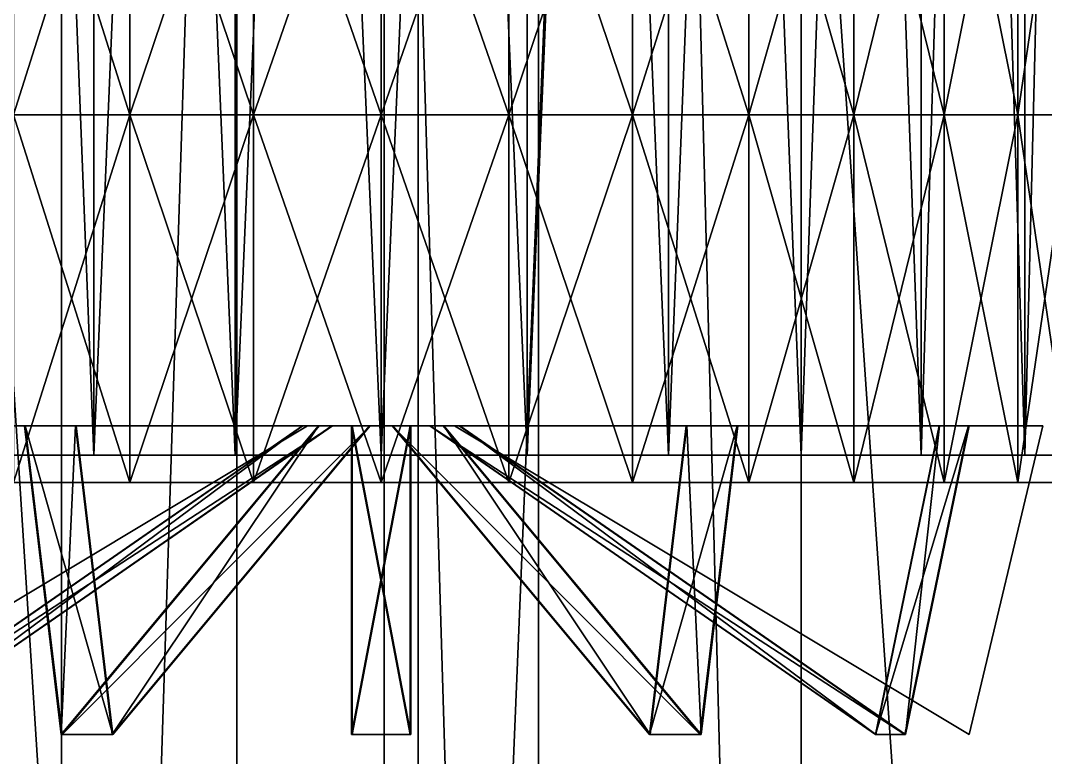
# Model space of a CAD drawing. Header units: metres. Extents: x -1.26 to 1.26, y -3.52 to 3.5.
# Drawn here: x 0.3927 to 0.6977, y 1.41 to 1.6293 of the extents above; entities that cross this region are included whole.
import ezdxf

# ---------------------------------------------------------------- set-up
doc = ezdxf.new("R2010")
doc.units = ezdxf.units.M

msp = doc.modelspace()

# ---------------------------------------------------------------- linework, layer by layer
at = {"layer": 'Cylinder'}
for points in [[(0.375, 1.5, 0.21651), (0.41449, 2.5, 0.23492), (0.41449, 1.5, 0.23492)], [(0.375, 1.5, 0.21651), (0.375, 2.5, 0.21651), (0.41449, 2.5, 0.23492)], [(0.4145, 1.5, -0.23492), (0.375, 2.5, -0.21651), (0.375, 1.5, -0.21651)], [(0.4145, 1.5, -0.23492), (0.4145, 2.5, -0.23492), (0.375, 2.5, -0.21651)], [(0.41449, 1.5, 0.23492), (0.45659, 2.5, 0.2462), (0.45659, 1.5, 0.2462)], [(0.41449, 1.5, 0.23492), (0.41449, 2.5, 0.23492), (0.45659, 2.5, 0.2462)], [(0.45659, 1.5, -0.2462), (0.4145, 2.5, -0.23492), (0.4145, 1.5, -0.23492)], [(0.45659, 1.5, -0.2462), (0.45659, 2.5, -0.2462), (0.4145, 2.5, -0.23492)], [(0.45659, 1.5, 0.2462), (0.5, 2.5, 0.25), (0.5, 1.5, 0.25)], [(0.45659, 1.5, 0.2462), (0.45659, 2.5, 0.2462), (0.5, 2.5, 0.25)], [(0.5, 1.5, -0.25), (0.45659, 2.5, -0.2462), (0.45659, 1.5, -0.2462)], [(0.5, 1.5, -0.25), (0.5, 2.5, -0.25), (0.45659, 2.5, -0.2462)], [(0.54341, 1.5, -0.2462), (0.5, 2.5, -0.25), (0.5, 1.5, -0.25)], [(0.54341, 1.5, -0.2462), (0.54341, 2.5, -0.2462), (0.5, 2.5, -0.25)], [(0.5, 1.5, 0.25), (0.54341, 2.5, 0.2462), (0.54341, 1.5, 0.2462)], [(0.5, 1.5, 0.25), (0.5, 2.5, 0.25), (0.54341, 2.5, 0.2462)], [(0.58551, 1.5, -0.23492), (0.54341, 2.5, -0.2462), (0.54341, 1.5, -0.2462)], [(0.58551, 1.5, -0.23492), (0.58551, 2.5, -0.23492), (0.54341, 2.5, -0.2462)], [(0.54341, 1.5, 0.2462), (0.5855, 2.5, 0.23492), (0.5855, 1.5, 0.23492)], [(0.54341, 1.5, 0.2462), (0.54341, 2.5, 0.2462), (0.5855, 2.5, 0.23492)], [(0.5855, 1.5, 0.23492), (0.625, 2.5, 0.21651), (0.625, 1.5, 0.21651)], [(0.5855, 1.5, 0.23492), (0.5855, 2.5, 0.23492), (0.625, 2.5, 0.21651)], [(0.625, 1.5, -0.21651), (0.58551, 2.5, -0.23492), (0.58551, 1.5, -0.23492)], [(0.625, 1.5, -0.21651), (0.625, 2.5, -0.21651), (0.58551, 2.5, -0.23492)], [(0.6607, 1.5, -0.19151), (0.625, 2.5, -0.21651), (0.625, 1.5, -0.21651)], [(0.6607, 1.5, -0.19151), (0.6607, 2.5, -0.19151), (0.625, 2.5, -0.21651)], [(0.625, 1.5, 0.21651), (0.6607, 2.5, 0.19151), (0.6607, 1.5, 0.19151)], [(0.625, 1.5, 0.21651), (0.625, 2.5, 0.21651), (0.6607, 2.5, 0.19151)], [(0.69151, 1.5, -0.1607), (0.6607, 2.5, -0.19151), (0.6607, 1.5, -0.19151)], [(0.69151, 1.5, -0.1607), (0.69151, 2.5, -0.1607), (0.6607, 2.5, -0.19151)], [(0.6607, 1.5, 0.19151), (0.69151, 2.5, 0.1607), (0.69151, 1.5, 0.1607)], [(0.6607, 1.5, 0.19151), (0.6607, 2.5, 0.19151), (0.69151, 2.5, 0.1607)], [(0.71651, 1.5, -0.125), (0.69151, 2.5, -0.1607), (0.69151, 1.5, -0.1607)], [(0.71651, 1.5, -0.125), (0.71651, 2.5, -0.125), (0.69151, 2.5, -0.1607)], [(0.69151, 1.5, 0.1607), (0.71651, 2.5, 0.125), (0.71651, 1.5, 0.125)], [(0.69151, 1.5, 0.1607), (0.69151, 2.5, 0.1607), (0.71651, 2.5, 0.125)], [(0.5, 1.5, 0), (0.25, 1.5, 0), (0.2538, 1.5, 0.04341)], [(0.5, 1.5, 0), (0.25, 1.5, 0), (0.5, 1.5, 0)], [(0.5, 1.5, 0), (0.2538, 1.5, -0.04341), (0.25, 1.5, 0)], [(0.5, 1.5, 0), (0.2538, 1.5, 0.04341), (0.26508, 1.5, 0.0855)], [(0.5, 1.5, 0), (0.2538, 1.5, 0.04341), (0.5, 1.5, 0)], [(0.5, 1.5, 0), (0.2538, 1.5, -0.04341), (0.5, 1.5, 0)], [(0.5, 1.5, 0), (0.26508, 1.5, -0.08551), (0.2538, 1.5, -0.04341)], [(0.5, 1.5, 0), (0.26508, 1.5, 0.0855), (0.28349, 1.5, 0.125)], [(0.5, 1.5, 0), (0.26508, 1.5, 0.0855), (0.5, 1.5, 0)], [(0.5, 1.5, 0), (0.26508, 1.5, -0.08551), (0.5, 1.5, 0)], [(0.5, 1.5, 0), (0.28349, 1.5, -0.125), (0.26508, 1.5, -0.08551)], [(0.5, 1.5, 0), (0.28349, 1.5, 0.125), (0.30849, 1.5, 0.1607)], [(0.5, 1.5, 0), (0.28349, 1.5, 0.125), (0.5, 1.5, 0)], [(0.5, 1.5, 0), (0.28349, 1.5, -0.125), (0.5, 1.5, 0)], [(0.5, 1.5, 0), (0.30849, 1.5, -0.1607), (0.28349, 1.5, -0.125)], [(0.5, 1.5, 0), (0.30849, 1.5, 0.1607), (0.3393, 1.5, 0.19151)], [(0.5, 1.5, 0), (0.30849, 1.5, 0.1607), (0.5, 1.5, 0)], [(0.5, 1.5, 0), (0.30849, 1.5, -0.1607), (0.5, 1.5, 0)], [(0.5, 1.5, 0), (0.3393, 1.5, -0.19151), (0.30849, 1.5, -0.1607)], [(0.5, 1.5, 0), (0.3393, 1.5, 0.19151), (0.375, 1.5, 0.21651)], [(0.5, 1.5, 0), (0.3393, 1.5, 0.19151), (0.5, 1.5, 0)], [(0.5, 1.5, 0), (0.3393, 1.5, -0.19151), (0.5, 1.5, 0)], [(0.5, 1.5, 0), (0.375, 1.5, -0.21651), (0.3393, 1.5, -0.19151)], [(0.5, 1.5, 0), (0.375, 1.5, 0.21651), (0.41449, 1.5, 0.23492)], [(0.375, 1.5, 0.21651), (0.41449, 1.5, 0.23492), (0.41449, 1.5, 0.23492)], [(0.375, 1.5, 0.21651), (0.375, 1.5, 0.21651), (0.41449, 1.5, 0.23492)], [(0.5, 1.5, 0), (0.375, 1.5, 0.21651), (0.5, 1.5, 0)], [(0.5, 1.5, 0), (0.375, 1.5, -0.21651), (0.5, 1.5, 0)], [(0.5, 1.5, 0), (0.4145, 1.5, -0.23492), (0.375, 1.5, -0.21651)], [(0.4145, 1.5, -0.23492), (0.375, 1.5, -0.21651), (0.375, 1.5, -0.21651)], [(0.4145, 1.5, -0.23492), (0.4145, 1.5, -0.23492), (0.375, 1.5, -0.21651)], [(0.5, 1.5, 0), (0.41449, 1.5, 0.23492), (0.45659, 1.5, 0.2462)], [(0.41449, 1.5, 0.23492), (0.45659, 1.5, 0.2462), (0.45659, 1.5, 0.2462)], [(0.41449, 1.5, 0.23492), (0.41449, 1.5, 0.23492), (0.45659, 1.5, 0.2462)], [(0.5, 1.5, 0), (0.41449, 1.5, 0.23492), (0.5, 1.5, 0)], [(0.5, 1.5, 0), (0.4145, 1.5, -0.23492), (0.5, 1.5, 0)], [(0.5, 1.5, 0), (0.45659, 1.5, -0.2462), (0.4145, 1.5, -0.23492)], [(0.45659, 1.5, -0.2462), (0.4145, 1.5, -0.23492), (0.4145, 1.5, -0.23492)], [(0.45659, 1.5, -0.2462), (0.45659, 1.5, -0.2462), (0.4145, 1.5, -0.23492)], [(0.5, 1.5, 0), (0.45659, 1.5, 0.2462), (0.5, 1.5, 0.25)], [(0.45659, 1.5, 0.2462), (0.5, 1.5, 0.25), (0.5, 1.5, 0.25)], [(0.45659, 1.5, 0.2462), (0.45659, 1.5, 0.2462), (0.5, 1.5, 0.25)], [(0.5, 1.5, 0), (0.45659, 1.5, 0.2462), (0.5, 1.5, 0)], [(0.5, 1.5, 0), (0.45659, 1.5, -0.2462), (0.5, 1.5, 0)], [(0.5, 1.5, 0), (0.5, 1.5, -0.25), (0.45659, 1.5, -0.2462)], [(0.5, 1.5, -0.25), (0.45659, 1.5, -0.2462), (0.45659, 1.5, -0.2462)], [(0.5, 1.5, -0.25), (0.5, 1.5, -0.25), (0.45659, 1.5, -0.2462)], [(0.5, 1.5, 0), (0.5, 1.5, 0.25), (0.5, 1.5, 0)], [(0.5, 1.5, 0), (0.5, 1.5, -0.25), (0.5, 1.5, 0)], [(0.5, 1.5, 0), (0.54341, 1.5, -0.2462), (0.5, 1.5, -0.25)], [(0.54341, 1.5, -0.2462), (0.5, 1.5, -0.25), (0.5, 1.5, -0.25)], [(0.54341, 1.5, -0.2462), (0.54341, 1.5, -0.2462), (0.5, 1.5, -0.25)], [(0.5, 1.5, 0), (0.54341, 1.5, -0.2462), (0.5, 1.5, 0)], [(0.5, 1.5, 0), (0.58551, 1.5, -0.23492), (0.54341, 1.5, -0.2462)], [(0.5, 1.5, 0), (0.58551, 1.5, -0.23492), (0.5, 1.5, 0)], [(0.5, 1.5, 0), (0.625, 1.5, -0.21651), (0.58551, 1.5, -0.23492)], [(0.5, 1.5, 0), (0.625, 1.5, -0.21651), (0.5, 1.5, 0)], [(0.5, 1.5, 0), (0.6607, 1.5, -0.19151), (0.625, 1.5, -0.21651)], [(0.5, 1.5, 0), (0.6607, 1.5, -0.19151), (0.5, 1.5, 0)], [(0.5, 1.5, 0), (0.69151, 1.5, -0.1607), (0.6607, 1.5, -0.19151)], [(0.5, 1.5, 0), (0.69151, 1.5, -0.1607), (0.5, 1.5, 0)], [(0.5, 1.5, 0), (0.71651, 1.5, -0.125), (0.69151, 1.5, -0.1607)], [(0.5, 1.5, 0), (0.71651, 1.5, -0.125), (0.5, 1.5, 0)], [(0.5, 1.5, 0), (0.73492, 1.5, -0.0855), (0.71651, 1.5, -0.125)], [(0.5, 1.5, 0), (0.73492, 1.5, -0.0855), (0.5, 1.5, 0)], [(0.5, 1.5, 0), (0.7462, 1.5, -0.04341), (0.73492, 1.5, -0.0855)], [(0.5, 1.5, 0), (0.7462, 1.5, -0.04341), (0.5, 1.5, 0)], [(0.5, 1.5, 0), (0.75, 1.5, 0), (0.7462, 1.5, -0.04341)], [(0.5, 1.5, 0), (0.75, 1.5, 0), (0.5, 1.5, 0)], [(0.5, 1.5, 0), (0.7462, 1.5, 0.04341), (0.75, 1.5, 0)], [(0.5, 1.5, 0), (0.7462, 1.5, 0.04341), (0.5, 1.5, 0)], [(0.5, 1.5, 0), (0.73492, 1.5, 0.08551), (0.7462, 1.5, 0.04341)], [(0.5, 1.5, 0), (0.73492, 1.5, 0.08551), (0.5, 1.5, 0)], [(0.5, 1.5, 0), (0.71651, 1.5, 0.125), (0.73492, 1.5, 0.08551)], [(0.5, 1.5, 0), (0.71651, 1.5, 0.125), (0.5, 1.5, 0)], [(0.5, 1.5, 0), (0.69151, 1.5, 0.1607), (0.71651, 1.5, 0.125)], [(0.5, 1.5, 0), (0.69151, 1.5, 0.1607), (0.5, 1.5, 0)], [(0.5, 1.5, 0), (0.6607, 1.5, 0.19151), (0.69151, 1.5, 0.1607)], [(0.5, 1.5, 0), (0.6607, 1.5, 0.19151), (0.5, 1.5, 0)], [(0.5, 1.5, 0), (0.625, 1.5, 0.21651), (0.6607, 1.5, 0.19151)], [(0.5, 1.5, 0), (0.625, 1.5, 0.21651), (0.5, 1.5, 0)], [(0.5, 1.5, 0), (0.5855, 1.5, 0.23492), (0.625, 1.5, 0.21651)], [(0.5, 1.5, 0), (0.5855, 1.5, 0.23492), (0.5, 1.5, 0)], [(0.5, 1.5, 0), (0.54341, 1.5, 0.2462), (0.5855, 1.5, 0.23492)], [(0.5, 1.5, 0), (0.54341, 1.5, 0.2462), (0.5, 1.5, 0)], [(0.5, 1.5, 0), (0.5, 1.5, 0.25), (0.54341, 1.5, 0.2462)], [(0.5, 1.5, 0.25), (0.54341, 1.5, 0.2462), (0.54341, 1.5, 0.2462)], [(0.5, 1.5, 0.25), (0.5, 1.5, 0.25), (0.54341, 1.5, 0.2462)], [(0.58551, 1.5, -0.23492), (0.54341, 1.5, -0.2462), (0.54341, 1.5, -0.2462)], [(0.58551, 1.5, -0.23492), (0.58551, 1.5, -0.23492), (0.54341, 1.5, -0.2462)], [(0.54341, 1.5, 0.2462), (0.5855, 1.5, 0.23492), (0.5855, 1.5, 0.23492)], [(0.54341, 1.5, 0.2462), (0.54341, 1.5, 0.2462), (0.5855, 1.5, 0.23492)], [(0.5855, 1.5, 0.23492), (0.625, 1.5, 0.21651), (0.625, 1.5, 0.21651)], [(0.5855, 1.5, 0.23492), (0.5855, 1.5, 0.23492), (0.625, 1.5, 0.21651)], [(0.625, 1.5, -0.21651), (0.58551, 1.5, -0.23492), (0.58551, 1.5, -0.23492)], [(0.625, 1.5, -0.21651), (0.625, 1.5, -0.21651), (0.58551, 1.5, -0.23492)], [(0.6607, 1.5, -0.19151), (0.625, 1.5, -0.21651), (0.625, 1.5, -0.21651)], [(0.6607, 1.5, -0.19151), (0.6607, 1.5, -0.19151), (0.625, 1.5, -0.21651)], [(0.625, 1.5, 0.21651), (0.6607, 1.5, 0.19151), (0.6607, 1.5, 0.19151)], [(0.625, 1.5, 0.21651), (0.625, 1.5, 0.21651), (0.6607, 1.5, 0.19151)], [(0.69151, 1.5, -0.1607), (0.6607, 1.5, -0.19151), (0.6607, 1.5, -0.19151)], [(0.69151, 1.5, -0.1607), (0.69151, 1.5, -0.1607), (0.6607, 1.5, -0.19151)], [(0.6607, 1.5, 0.19151), (0.69151, 1.5, 0.1607), (0.69151, 1.5, 0.1607)], [(0.6607, 1.5, 0.19151), (0.6607, 1.5, 0.19151), (0.69151, 1.5, 0.1607)], [(0.71651, 1.5, -0.125), (0.69151, 1.5, -0.1607), (0.69151, 1.5, -0.1607)], [(0.71651, 1.5, -0.125), (0.71651, 1.5, -0.125), (0.69151, 1.5, -0.1607)], [(0.69151, 1.5, 0.1607), (0.71651, 1.5, 0.125), (0.71651, 1.5, 0.125)], [(0.69151, 1.5, 0.1607), (0.69151, 1.5, 0.1607), (0.71651, 1.5, 0.125)]]:
    msp.add_3dface(points, dxfattribs=at)
at = {"layer": 'Cylinder 3'}
for points in [[(0.39062, 1.60125, 0.18944), (0.42518, 1.71062, 0.20556), (0.42518, 1.60125, 0.20556)], [(0.39062, 1.60125, 0.18944), (0.39062, 1.71062, 0.18944), (0.42518, 1.71062, 0.20556)], [(0.42518, 1.60125, -0.20556), (0.39062, 1.71062, -0.18944), (0.39062, 1.60125, -0.18944)], [(0.42518, 1.60125, -0.20556), (0.42518, 1.71062, -0.20556), (0.39062, 1.71062, -0.18944)], [(0.42518, 1.60125, 0.20556), (0.46201, 1.71062, 0.21543), (0.46201, 1.60125, 0.21543)], [(0.42518, 1.60125, 0.20556), (0.42518, 1.71062, 0.20556), (0.46201, 1.71062, 0.21543)], [(0.46201, 1.60125, -0.21543), (0.42518, 1.71062, -0.20556), (0.42518, 1.60125, -0.20556)], [(0.46201, 1.60125, -0.21543), (0.46201, 1.71062, -0.21543), (0.42518, 1.71062, -0.20556)], [(0.46201, 1.60125, 0.21543), (0.5, 1.71062, 0.21875), (0.5, 1.60125, 0.21875)], [(0.46201, 1.60125, 0.21543), (0.46201, 1.71062, 0.21543), (0.5, 1.71062, 0.21875)], [(0.5, 1.60125, -0.21875), (0.46201, 1.71062, -0.21543), (0.46201, 1.60125, -0.21543)], [(0.5, 1.60125, -0.21875), (0.5, 1.71062, -0.21875), (0.46201, 1.71062, -0.21543)], [(0.53799, 1.60125, -0.21543), (0.5, 1.71062, -0.21875), (0.5, 1.60125, -0.21875)], [(0.53799, 1.60125, -0.21543), (0.53799, 1.71062, -0.21543), (0.5, 1.71062, -0.21875)], [(0.5, 1.60125, 0.21875), (0.53799, 1.71062, 0.21543), (0.53799, 1.60125, 0.21543)], [(0.5, 1.60125, 0.21875), (0.5, 1.71062, 0.21875), (0.53799, 1.71062, 0.21543)], [(0.57482, 1.60125, -0.20556), (0.53799, 1.71062, -0.21543), (0.53799, 1.60125, -0.21543)], [(0.57482, 1.60125, -0.20556), (0.57482, 1.71062, -0.20556), (0.53799, 1.71062, -0.21543)], [(0.53799, 1.60125, 0.21543), (0.57482, 1.71062, 0.20556), (0.57482, 1.60125, 0.20556)], [(0.53799, 1.60125, 0.21543), (0.53799, 1.71062, 0.21543), (0.57482, 1.71062, 0.20556)], [(0.60938, 1.60125, -0.18944), (0.57482, 1.71062, -0.20556), (0.57482, 1.60125, -0.20556)], [(0.60938, 1.60125, -0.18944), (0.60938, 1.71062, -0.18944), (0.57482, 1.71062, -0.20556)], [(0.57482, 1.60125, 0.20556), (0.60937, 1.71062, 0.18944), (0.60937, 1.60125, 0.18944)], [(0.57482, 1.60125, 0.20556), (0.57482, 1.71062, 0.20556), (0.60937, 1.71062, 0.18944)], [(0.60937, 1.60125, 0.18944), (0.64061, 1.71062, 0.16757), (0.64061, 1.60125, 0.16757)], [(0.60937, 1.60125, 0.18944), (0.60937, 1.71062, 0.18944), (0.64061, 1.71062, 0.16757)], [(0.64061, 1.60125, -0.16757), (0.60938, 1.71062, -0.18944), (0.60938, 1.60125, -0.18944)], [(0.64061, 1.60125, -0.16757), (0.64061, 1.71062, -0.16757), (0.60938, 1.71062, -0.18944)], [(0.66757, 1.60125, -0.14061), (0.64061, 1.71062, -0.16757), (0.64061, 1.60125, -0.16757)], [(0.66757, 1.60125, -0.14061), (0.66757, 1.71062, -0.14061), (0.64061, 1.71062, -0.16757)], [(0.64061, 1.60125, 0.16757), (0.66757, 1.71062, 0.14061), (0.66757, 1.60125, 0.14061)], [(0.64061, 1.60125, 0.16757), (0.64061, 1.71062, 0.16757), (0.66757, 1.71062, 0.14061)], [(0.68944, 1.60125, -0.10937), (0.66757, 1.71062, -0.14061), (0.66757, 1.60125, -0.14061)], [(0.68944, 1.60125, -0.10937), (0.68944, 1.71062, -0.10937), (0.66757, 1.71062, -0.14061)], [(0.66757, 1.60125, 0.14061), (0.68944, 1.71062, 0.10938), (0.68944, 1.60125, 0.10938)], [(0.66757, 1.60125, 0.14061), (0.66757, 1.71062, 0.14061), (0.68944, 1.71062, 0.10938)], [(0.70556, 1.60125, -0.07482), (0.68944, 1.71062, -0.10937), (0.68944, 1.60125, -0.10937)], [(0.70556, 1.60125, -0.07482), (0.70556, 1.71062, -0.07482), (0.68944, 1.71062, -0.10937)], [(0.68944, 1.60125, 0.10938), (0.70556, 1.71062, 0.07482), (0.70556, 1.60125, 0.07482)], [(0.68944, 1.60125, 0.10938), (0.68944, 1.71062, 0.10938), (0.70556, 1.71062, 0.07482)], [(0.39062, 1.49187, 0.18944), (0.42518, 1.60125, 0.20556), (0.42518, 1.49187, 0.20556)], [(0.39062, 1.49187, 0.18944), (0.39062, 1.60125, 0.18944), (0.42518, 1.60125, 0.20556)], [(0.42518, 1.49187, -0.20556), (0.39062, 1.60125, -0.18944), (0.39062, 1.49187, -0.18944)], [(0.42518, 1.49187, -0.20556), (0.42518, 1.60125, -0.20556), (0.39062, 1.60125, -0.18944)], [(0.42518, 1.49187, 0.20556), (0.46201, 1.60125, 0.21543), (0.46201, 1.49187, 0.21543)], [(0.42518, 1.49187, 0.20556), (0.42518, 1.60125, 0.20556), (0.46201, 1.60125, 0.21543)], [(0.46201, 1.49187, -0.21543), (0.42518, 1.60125, -0.20556), (0.42518, 1.49187, -0.20556)], [(0.46201, 1.49187, -0.21543), (0.46201, 1.60125, -0.21543), (0.42518, 1.60125, -0.20556)], [(0.46201, 1.49187, 0.21543), (0.5, 1.60125, 0.21875), (0.5, 1.49187, 0.21875)], [(0.46201, 1.49187, 0.21543), (0.46201, 1.60125, 0.21543), (0.5, 1.60125, 0.21875)], [(0.5, 1.49187, -0.21875), (0.46201, 1.60125, -0.21543), (0.46201, 1.49187, -0.21543)], [(0.5, 1.49187, -0.21875), (0.5, 1.60125, -0.21875), (0.46201, 1.60125, -0.21543)], [(0.53799, 1.49187, -0.21543), (0.5, 1.60125, -0.21875), (0.5, 1.49187, -0.21875)], [(0.53799, 1.49187, -0.21543), (0.53799, 1.60125, -0.21543), (0.5, 1.60125, -0.21875)], [(0.5, 1.49187, 0.21875), (0.53799, 1.60125, 0.21543), (0.53799, 1.49187, 0.21543)], [(0.5, 1.49187, 0.21875), (0.5, 1.60125, 0.21875), (0.53799, 1.60125, 0.21543)], [(0.57482, 1.49187, -0.20556), (0.53799, 1.60125, -0.21543), (0.53799, 1.49187, -0.21543)], [(0.57482, 1.49187, -0.20556), (0.57482, 1.60125, -0.20556), (0.53799, 1.60125, -0.21543)], [(0.53799, 1.49187, 0.21543), (0.57482, 1.60125, 0.20556), (0.57482, 1.49187, 0.20556)], [(0.53799, 1.49187, 0.21543), (0.53799, 1.60125, 0.21543), (0.57482, 1.60125, 0.20556)], [(0.60938, 1.49187, -0.18944), (0.57482, 1.60125, -0.20556), (0.57482, 1.49187, -0.20556)], [(0.60938, 1.49187, -0.18944), (0.60938, 1.60125, -0.18944), (0.57482, 1.60125, -0.20556)], [(0.57482, 1.49187, 0.20556), (0.60937, 1.60125, 0.18944), (0.60937, 1.49187, 0.18944)], [(0.57482, 1.49187, 0.20556), (0.57482, 1.60125, 0.20556), (0.60937, 1.60125, 0.18944)], [(0.60937, 1.49187, 0.18944), (0.64061, 1.60125, 0.16757), (0.64061, 1.49187, 0.16757)], [(0.60937, 1.49187, 0.18944), (0.60937, 1.60125, 0.18944), (0.64061, 1.60125, 0.16757)], [(0.64061, 1.49187, -0.16757), (0.60938, 1.60125, -0.18944), (0.60938, 1.49187, -0.18944)], [(0.64061, 1.49187, -0.16757), (0.64061, 1.60125, -0.16757), (0.60938, 1.60125, -0.18944)], [(0.66757, 1.49187, -0.14061), (0.64061, 1.60125, -0.16757), (0.64061, 1.49187, -0.16757)], [(0.66757, 1.49187, -0.14061), (0.66757, 1.60125, -0.14061), (0.64061, 1.60125, -0.16757)], [(0.64061, 1.49187, 0.16757), (0.66757, 1.60125, 0.14061), (0.66757, 1.49187, 0.14061)], [(0.64061, 1.49187, 0.16757), (0.64061, 1.60125, 0.16757), (0.66757, 1.60125, 0.14061)], [(0.68944, 1.49187, -0.10937), (0.66757, 1.60125, -0.14061), (0.66757, 1.49187, -0.14061)], [(0.68944, 1.49187, -0.10937), (0.68944, 1.60125, -0.10937), (0.66757, 1.60125, -0.14061)], [(0.66757, 1.49187, 0.14061), (0.68944, 1.60125, 0.10938), (0.68944, 1.49187, 0.10938)], [(0.66757, 1.49187, 0.14061), (0.66757, 1.60125, 0.14061), (0.68944, 1.60125, 0.10938)], [(0.70556, 1.49187, -0.07482), (0.68944, 1.60125, -0.10937), (0.68944, 1.49187, -0.10937)], [(0.70556, 1.49187, -0.07482), (0.70556, 1.60125, -0.07482), (0.68944, 1.60125, -0.10937)], [(0.68944, 1.49187, 0.10938), (0.70556, 1.60125, 0.07482), (0.70556, 1.49187, 0.07482)], [(0.68944, 1.49187, 0.10938), (0.68944, 1.60125, 0.10938), (0.70556, 1.60125, 0.07482)], [(0.5, 1.49187, 0), (0.28125, 1.49187, 0), (0.28457, 1.49187, 0.03799)], [(0.5, 1.49187, 0), (0.28125, 1.49187, 0), (0.5, 1.49187, 0)], [(0.5, 1.49187, 0), (0.28457, 1.49187, -0.03799), (0.28125, 1.49187, 0)], [(0.5, 1.49187, 0), (0.28457, 1.49187, 0.03799), (0.29444, 1.49187, 0.07482)], [(0.5, 1.49187, 0), (0.28457, 1.49187, 0.03799), (0.5, 1.49187, 0)], [(0.5, 1.49187, 0), (0.28457, 1.49187, -0.03799), (0.5, 1.49187, 0)], [(0.5, 1.49187, 0), (0.29444, 1.49187, -0.07482), (0.28457, 1.49187, -0.03799)], [(0.5, 1.49187, 0), (0.29444, 1.49187, 0.07482), (0.31056, 1.49187, 0.10937)], [(0.5, 1.49187, 0), (0.29444, 1.49187, 0.07482), (0.5, 1.49187, 0)], [(0.5, 1.49187, 0), (0.29444, 1.49187, -0.07482), (0.5, 1.49187, 0)], [(0.5, 1.49187, 0), (0.31056, 1.49187, -0.10938), (0.29444, 1.49187, -0.07482)], [(0.5, 1.49187, 0), (0.31056, 1.49187, 0.10937), (0.33243, 1.49187, 0.14061)], [(0.5, 1.49187, 0), (0.31056, 1.49187, 0.10937), (0.5, 1.49187, 0)], [(0.5, 1.49187, 0), (0.31056, 1.49187, -0.10938), (0.5, 1.49187, 0)], [(0.5, 1.49187, 0), (0.33243, 1.49187, -0.14061), (0.31056, 1.49187, -0.10938)], [(0.5, 1.49187, 0), (0.33243, 1.49187, 0.14061), (0.35939, 1.49187, 0.16757)], [(0.5, 1.49187, 0), (0.33243, 1.49187, 0.14061), (0.5, 1.49187, 0)], [(0.5, 1.49187, 0), (0.33243, 1.49187, -0.14061), (0.5, 1.49187, 0)], [(0.5, 1.49187, 0), (0.35939, 1.49187, -0.16757), (0.33243, 1.49187, -0.14061)], [(0.5, 1.49187, 0), (0.35939, 1.49187, 0.16757), (0.39062, 1.49187, 0.18944)], [(0.5, 1.49187, 0), (0.35939, 1.49187, 0.16757), (0.5, 1.49187, 0)], [(0.5, 1.49187, 0), (0.35939, 1.49187, -0.16757), (0.5, 1.49187, 0)], [(0.5, 1.49187, 0), (0.39062, 1.49187, -0.18944), (0.35939, 1.49187, -0.16757)], [(0.5, 1.49187, 0), (0.39062, 1.49187, 0.18944), (0.42518, 1.49187, 0.20556)], [(0.39062, 1.49187, 0.18944), (0.42518, 1.49187, 0.20556), (0.42518, 1.49187, 0.20556)], [(0.39062, 1.49187, 0.18944), (0.39062, 1.49187, 0.18944), (0.42518, 1.49187, 0.20556)], [(0.5, 1.49187, 0), (0.39062, 1.49187, 0.18944), (0.5, 1.49187, 0)], [(0.5, 1.49187, 0), (0.39062, 1.49187, -0.18944), (0.5, 1.49187, 0)], [(0.5, 1.49187, 0), (0.42518, 1.49187, -0.20556), (0.39062, 1.49187, -0.18944)], [(0.42518, 1.49187, -0.20556), (0.39062, 1.49187, -0.18944), (0.39062, 1.49187, -0.18944)], [(0.42518, 1.49187, -0.20556), (0.42518, 1.49187, -0.20556), (0.39062, 1.49187, -0.18944)], [(0.5, 1.49187, 0), (0.42518, 1.49187, 0.20556), (0.46201, 1.49187, 0.21543)], [(0.42518, 1.49187, 0.20556), (0.46201, 1.49187, 0.21543), (0.46201, 1.49187, 0.21543)], [(0.42518, 1.49187, 0.20556), (0.42518, 1.49187, 0.20556), (0.46201, 1.49187, 0.21543)], [(0.5, 1.49187, 0), (0.42518, 1.49187, 0.20556), (0.5, 1.49187, 0)], [(0.5, 1.49187, 0), (0.42518, 1.49187, -0.20556), (0.5, 1.49187, 0)], [(0.5, 1.49187, 0), (0.46201, 1.49187, -0.21543), (0.42518, 1.49187, -0.20556)], [(0.46201, 1.49187, -0.21543), (0.42518, 1.49187, -0.20556), (0.42518, 1.49187, -0.20556)], [(0.46201, 1.49187, -0.21543), (0.46201, 1.49187, -0.21543), (0.42518, 1.49187, -0.20556)], [(0.5, 1.49187, 0), (0.46201, 1.49187, 0.21543), (0.5, 1.49187, 0.21875)], [(0.46201, 1.49187, 0.21543), (0.5, 1.49187, 0.21875), (0.5, 1.49187, 0.21875)], [(0.46201, 1.49187, 0.21543), (0.46201, 1.49187, 0.21543), (0.5, 1.49187, 0.21875)], [(0.5, 1.49187, 0), (0.46201, 1.49187, 0.21543), (0.5, 1.49187, 0)], [(0.5, 1.49187, 0), (0.46201, 1.49187, -0.21543), (0.5, 1.49187, 0)], [(0.5, 1.49187, 0), (0.5, 1.49187, -0.21875), (0.46201, 1.49187, -0.21543)], [(0.5, 1.49187, -0.21875), (0.46201, 1.49187, -0.21543), (0.46201, 1.49187, -0.21543)], [(0.5, 1.49187, -0.21875), (0.5, 1.49187, -0.21875), (0.46201, 1.49187, -0.21543)], [(0.5, 1.49187, 0), (0.5, 1.49187, 0.21875), (0.5, 1.49187, 0)], [(0.5, 1.49187, 0), (0.5, 1.49187, -0.21875), (0.5, 1.49187, 0)], [(0.5, 1.49187, 0), (0.53799, 1.49187, -0.21543), (0.5, 1.49187, -0.21875)], [(0.53799, 1.49187, -0.21543), (0.5, 1.49187, -0.21875), (0.5, 1.49187, -0.21875)], [(0.53799, 1.49187, -0.21543), (0.53799, 1.49187, -0.21543), (0.5, 1.49187, -0.21875)], [(0.5, 1.49187, 0), (0.53799, 1.49187, -0.21543), (0.5, 1.49187, 0)], [(0.5, 1.49187, 0), (0.57482, 1.49187, -0.20556), (0.53799, 1.49187, -0.21543)], [(0.5, 1.49187, 0), (0.57482, 1.49187, -0.20556), (0.5, 1.49187, 0)], [(0.5, 1.49187, 0), (0.60938, 1.49187, -0.18944), (0.57482, 1.49187, -0.20556)], [(0.5, 1.49187, 0), (0.60938, 1.49187, -0.18944), (0.5, 1.49187, 0)], [(0.5, 1.49187, 0), (0.64061, 1.49187, -0.16757), (0.60938, 1.49187, -0.18944)], [(0.5, 1.49187, 0), (0.64061, 1.49187, -0.16757), (0.5, 1.49187, 0)], [(0.5, 1.49187, 0), (0.66757, 1.49187, -0.14061), (0.64061, 1.49187, -0.16757)], [(0.5, 1.49187, 0), (0.66757, 1.49187, -0.14061), (0.5, 1.49187, 0)], [(0.5, 1.49187, 0), (0.68944, 1.49187, -0.10937), (0.66757, 1.49187, -0.14061)], [(0.5, 1.49187, 0), (0.68944, 1.49187, -0.10937), (0.5, 1.49187, 0)], [(0.5, 1.49187, 0), (0.70556, 1.49187, -0.07482), (0.68944, 1.49187, -0.10937)], [(0.5, 1.49187, 0), (0.70556, 1.49187, -0.07482), (0.5, 1.49187, 0)], [(0.5, 1.49187, 0), (0.71543, 1.49187, -0.03799), (0.70556, 1.49187, -0.07482)], [(0.5, 1.49187, 0), (0.71543, 1.49187, -0.03799), (0.5, 1.49187, 0)], [(0.5, 1.49187, 0), (0.71875, 1.49187, 0), (0.71543, 1.49187, -0.03799)], [(0.5, 1.49187, 0), (0.71875, 1.49187, 0), (0.5, 1.49187, 0)], [(0.5, 1.49187, 0), (0.71543, 1.49187, 0.03799), (0.71875, 1.49187, 0)], [(0.5, 1.49187, 0), (0.71543, 1.49187, 0.03799), (0.5, 1.49187, 0)], [(0.5, 1.49187, 0), (0.70556, 1.49187, 0.07482), (0.71543, 1.49187, 0.03799)], [(0.5, 1.49187, 0), (0.70556, 1.49187, 0.07482), (0.5, 1.49187, 0)], [(0.5, 1.49187, 0), (0.68944, 1.49187, 0.10938), (0.70556, 1.49187, 0.07482)], [(0.5, 1.49187, 0), (0.68944, 1.49187, 0.10938), (0.5, 1.49187, 0)], [(0.5, 1.49187, 0), (0.66757, 1.49187, 0.14061), (0.68944, 1.49187, 0.10938)], [(0.5, 1.49187, 0), (0.66757, 1.49187, 0.14061), (0.5, 1.49187, 0)], [(0.5, 1.49187, 0), (0.64061, 1.49187, 0.16757), (0.66757, 1.49187, 0.14061)], [(0.5, 1.49187, 0), (0.64061, 1.49187, 0.16757), (0.5, 1.49187, 0)], [(0.5, 1.49187, 0), (0.60937, 1.49187, 0.18944), (0.64061, 1.49187, 0.16757)], [(0.5, 1.49187, 0), (0.60937, 1.49187, 0.18944), (0.5, 1.49187, 0)], [(0.5, 1.49187, 0), (0.57482, 1.49187, 0.20556), (0.60937, 1.49187, 0.18944)], [(0.5, 1.49187, 0), (0.57482, 1.49187, 0.20556), (0.5, 1.49187, 0)], [(0.5, 1.49187, 0), (0.53799, 1.49187, 0.21543), (0.57482, 1.49187, 0.20556)], [(0.5, 1.49187, 0), (0.53799, 1.49187, 0.21543), (0.5, 1.49187, 0)], [(0.5, 1.49187, 0), (0.5, 1.49187, 0.21875), (0.53799, 1.49187, 0.21543)], [(0.5, 1.49187, 0.21875), (0.53799, 1.49187, 0.21543), (0.53799, 1.49187, 0.21543)], [(0.5, 1.49187, 0.21875), (0.5, 1.49187, 0.21875), (0.53799, 1.49187, 0.21543)], [(0.57482, 1.49187, -0.20556), (0.53799, 1.49187, -0.21543), (0.53799, 1.49187, -0.21543)], [(0.57482, 1.49187, -0.20556), (0.57482, 1.49187, -0.20556), (0.53799, 1.49187, -0.21543)], [(0.53799, 1.49187, 0.21543), (0.57482, 1.49187, 0.20556), (0.57482, 1.49187, 0.20556)], [(0.53799, 1.49187, 0.21543), (0.53799, 1.49187, 0.21543), (0.57482, 1.49187, 0.20556)], [(0.60938, 1.49187, -0.18944), (0.57482, 1.49187, -0.20556), (0.57482, 1.49187, -0.20556)], [(0.60938, 1.49187, -0.18944), (0.60938, 1.49187, -0.18944), (0.57482, 1.49187, -0.20556)], [(0.57482, 1.49187, 0.20556), (0.60937, 1.49187, 0.18944), (0.60937, 1.49187, 0.18944)], [(0.57482, 1.49187, 0.20556), (0.57482, 1.49187, 0.20556), (0.60937, 1.49187, 0.18944)], [(0.60937, 1.49187, 0.18944), (0.64061, 1.49187, 0.16757), (0.64061, 1.49187, 0.16757)], [(0.60937, 1.49187, 0.18944), (0.60937, 1.49187, 0.18944), (0.64061, 1.49187, 0.16757)], [(0.64061, 1.49187, -0.16757), (0.60938, 1.49187, -0.18944), (0.60938, 1.49187, -0.18944)], [(0.64061, 1.49187, -0.16757), (0.64061, 1.49187, -0.16757), (0.60938, 1.49187, -0.18944)], [(0.66757, 1.49187, -0.14061), (0.64061, 1.49187, -0.16757), (0.64061, 1.49187, -0.16757)], [(0.66757, 1.49187, -0.14061), (0.66757, 1.49187, -0.14061), (0.64061, 1.49187, -0.16757)], [(0.64061, 1.49187, 0.16757), (0.66757, 1.49187, 0.14061), (0.66757, 1.49187, 0.14061)], [(0.64061, 1.49187, 0.16757), (0.64061, 1.49187, 0.16757), (0.66757, 1.49187, 0.14061)], [(0.68944, 1.49187, -0.10937), (0.66757, 1.49187, -0.14061), (0.66757, 1.49187, -0.14061)], [(0.68944, 1.49187, -0.10937), (0.68944, 1.49187, -0.10937), (0.66757, 1.49187, -0.14061)], [(0.66757, 1.49187, 0.14061), (0.68944, 1.49187, 0.10938), (0.68944, 1.49187, 0.10938)], [(0.66757, 1.49187, 0.14061), (0.66757, 1.49187, 0.14061), (0.68944, 1.49187, 0.10938)], [(0.70556, 1.49187, -0.07482), (0.68944, 1.49187, -0.10937), (0.68944, 1.49187, -0.10937)], [(0.70556, 1.49187, -0.07482), (0.70556, 1.49187, -0.07482), (0.68944, 1.49187, -0.10937)], [(0.68944, 1.49187, 0.10938), (0.70556, 1.49187, 0.07482), (0.70556, 1.49187, 0.07482)], [(0.68944, 1.49187, 0.10938), (0.68944, 1.49187, 0.10938), (0.70556, 1.49187, 0.07482)]]:
    msp.add_3dface(points, dxfattribs=at)
at = {"layer": 'Grill 2'}
for points in [[(0.40925, 1.50875, 0.17493), (0.39409, 1.50875, 0.16618), (0.48159, 1.50875, 0.01463)], [(0.42018, 1.41688, 0.15599), (0.39409, 1.50875, 0.16618), (0.40925, 1.50875, 0.17493)], [(0.42018, 1.41688, 0.15599), (0.40503, 1.41688, 0.14724), (0.39409, 1.50875, 0.16618)], [(0.39409, 1.50875, 0.16618), (0.40503, 1.41688, 0.14724), (0.48159, 1.50875, 0.01463)], [(0.49675, 1.50875, 0.02338), (0.40503, 1.41688, 0.14724), (0.42018, 1.41688, 0.15599)], [(0.49675, 1.50875, 0.02338), (0.48159, 1.50875, 0.01463), (0.40503, 1.41688, 0.14724)], [(0.40925, 1.50875, 0.17493), (0.48159, 1.50875, 0.01463), (0.49675, 1.50875, 0.02338)], [(0.42018, 1.41688, 0.15599), (0.40925, 1.50875, 0.17493), (0.49675, 1.50875, 0.02338)]]:
    msp.add_3dface(points, dxfattribs=at)
at = {"layer": 'Prism'}
for points in [[(0.45703, 0.47917, -0.05127), (0.26562, 3.47917, -0.08203), (0.26562, 0.47917, -0.08203)], [(0.45703, 0.47917, -0.05127), (0.45703, 3.47917, -0.05127), (0.26562, 3.47917, -0.08203)], [(0.3295, 0.47917, 0.13535), (0.4049, 3.47917, 0.08477), (0.4049, 0.47917, 0.08477)], [(0.3295, 0.47917, 0.13535), (0.3295, 3.47917, 0.13535), (0.4049, 3.47917, 0.08477)], [(0.4049, 0.47917, 0.08477), (0.50091, 3.47917, 0.03828), (0.50091, 0.47917, 0.03828)], [(0.4049, 0.47917, 0.08477), (0.4049, 3.47917, 0.08477), (0.50091, 3.47917, 0.03828)], [(0.54687, 0.47917, -0.02897), (0.45703, 3.47917, -0.05127), (0.45703, 0.47917, -0.05127)], [(0.54687, 0.47917, -0.02897), (0.54687, 3.47917, -0.02897), (0.45703, 3.47917, -0.05127)], [(0.50091, 0.47917, 0.03828), (0.625, 3.47917, 0), (0.625, 0.47917, 0)], [(0.50091, 0.47917, 0.03828), (0.50091, 3.47917, 0.03828), (0.625, 3.47917, 0)], [(0.625, 0.47917, 0), (0.54687, 3.47917, -0.02897), (0.54687, 0.47917, -0.02897)], [(0.625, 0.47917, 0), (0.625, 3.47917, 0), (0.54687, 3.47917, -0.02897)]]:
    msp.add_3dface(points, dxfattribs=at)
at = {"layer": 'Prism 14'}
for points in [[(0.50887, 1.50875, 0.19687), (0.49137, 1.50875, 0.02187), (0.50887, 1.50875, 0.02187)], [(0.50887, 1.50875, 0.19687), (0.49137, 1.50875, 0.19687), (0.49137, 1.50875, 0.02187)], [(0.50887, 1.41688, 0.175), (0.49137, 1.50875, 0.19687), (0.50887, 1.50875, 0.19687)], [(0.50887, 1.41688, 0.175), (0.49137, 1.41688, 0.175), (0.49137, 1.50875, 0.19687)], [(0.50887, 1.50875, 0.02187), (0.49137, 1.41688, 0.175), (0.50887, 1.41688, 0.175)], [(0.50887, 1.50875, 0.02187), (0.49137, 1.50875, 0.02187), (0.49137, 1.41688, 0.175)], [(0.49137, 1.50875, 0.19687), (0.49137, 1.41688, 0.175), (0.49137, 1.50875, 0.02187)], [(0.50887, 1.41688, 0.175), (0.50887, 1.50875, 0.19687), (0.50887, 1.50875, 0.02187)]]:
    msp.add_3dface(points, dxfattribs=at)
at = {"layer": 'Prism 15'}
for points in [[(0.60612, 1.50875, 0.16606), (0.50347, 1.50875, 0.02326), (0.51862, 1.50875, 0.01451)], [(0.60612, 1.50875, 0.16606), (0.59097, 1.50875, 0.17481), (0.50347, 1.50875, 0.02326)], [(0.51862, 1.50875, 0.01451), (0.50347, 1.50875, 0.02326), (0.58003, 1.41688, 0.15587)], [(0.59097, 1.50875, 0.17481), (0.58003, 1.41688, 0.15587), (0.50347, 1.50875, 0.02326)], [(0.51862, 1.50875, 0.01451), (0.58003, 1.41688, 0.15587), (0.59518, 1.41688, 0.14712)], [(0.59518, 1.41688, 0.14712), (0.60612, 1.50875, 0.16606), (0.51862, 1.50875, 0.01451)], [(0.59518, 1.41688, 0.14712), (0.58003, 1.41688, 0.15587), (0.59097, 1.50875, 0.17481)], [(0.59518, 1.41688, 0.14712), (0.59097, 1.50875, 0.17481), (0.60612, 1.50875, 0.16606)]]:
    msp.add_3dface(points, dxfattribs=at)
at = {"layer": 'Prism 16'}
for points in [[(0.67493, 1.50875, 0.09075), (0.51463, 1.50875, 0.01841), (0.52338, 1.50875, 0.00325)], [(0.67493, 1.50875, 0.09075), (0.66618, 1.50875, 0.10591), (0.51463, 1.50875, 0.01841)], [(0.52338, 1.50875, 0.00325), (0.51463, 1.50875, 0.01841), (0.64724, 1.41688, 0.09497)], [(0.66618, 1.50875, 0.10591), (0.64724, 1.41688, 0.09497), (0.51463, 1.50875, 0.01841)], [(0.52338, 1.50875, 0.00325), (0.64724, 1.41688, 0.09497), (0.65599, 1.41688, 0.07982)], [(0.65599, 1.41688, 0.07982), (0.67493, 1.50875, 0.09075), (0.52338, 1.50875, 0.00325)], [(0.65599, 1.41688, 0.07982), (0.64724, 1.41688, 0.09497), (0.66618, 1.50875, 0.10591)], [(0.65599, 1.41688, 0.07982), (0.66618, 1.50875, 0.10591), (0.67493, 1.50875, 0.09075)]]:
    msp.add_3dface(points, dxfattribs=at)
at = {"layer": 'Prism 17'}
for points in [[(0.69687, 1.50875, -0.00887), (0.52187, 1.50875, 0.00863), (0.52187, 1.50875, -0.00887)], [(0.69687, 1.50875, -0.00887), (0.69687, 1.50875, 0.00863), (0.52187, 1.50875, 0.00863)], [(0.52187, 1.50875, -0.00887), (0.675, 1.41688, 0.00863), (0.675, 1.41688, -0.00887)], [(0.52187, 1.50875, -0.00887), (0.52187, 1.50875, 0.00863), (0.675, 1.41688, 0.00863)], [(0.675, 1.41688, -0.00887), (0.69687, 1.50875, -0.00887), (0.52187, 1.50875, -0.00887)], [(0.69687, 1.50875, 0.00863), (0.675, 1.41688, 0.00863), (0.52187, 1.50875, 0.00863)], [(0.675, 1.41688, -0.00887), (0.69687, 1.50875, 0.00863), (0.69687, 1.50875, -0.00887)], [(0.675, 1.41688, -0.00887), (0.675, 1.41688, 0.00863), (0.69687, 1.50875, 0.00863)]]:
    msp.add_3dface(points, dxfattribs=at)
at = {"layer": 'Prism 18'}
for points in [[(0.66606, 1.50875, -0.10612), (0.52326, 1.50875, -0.00347), (0.51451, 1.50875, -0.01862)], [(0.51451, 1.50875, -0.01862), (0.65587, 1.41688, -0.08003), (0.64712, 1.41688, -0.09518)], [(0.51451, 1.50875, -0.01862), (0.52326, 1.50875, -0.00347), (0.65587, 1.41688, -0.08003)], [(0.64712, 1.41688, -0.09518), (0.66606, 1.50875, -0.10612), (0.51451, 1.50875, -0.01862)], [(0.66606, 1.50875, -0.10612), (0.67481, 1.50875, -0.09097), (0.52326, 1.50875, -0.00347)], [(0.67481, 1.50875, -0.09097), (0.65587, 1.41688, -0.08003), (0.52326, 1.50875, -0.00347)], [(0.64712, 1.41688, -0.09518), (0.67481, 1.50875, -0.09097), (0.66606, 1.50875, -0.10612)], [(0.64712, 1.41688, -0.09518), (0.65587, 1.41688, -0.08003), (0.67481, 1.50875, -0.09097)]]:
    msp.add_3dface(points, dxfattribs=at)
at = {"layer": 'Prism 19'}
for points in [[(0.59075, 1.50875, -0.17493), (0.51841, 1.50875, -0.01463), (0.50325, 1.50875, -0.02338)], [(0.50325, 1.50875, -0.02338), (0.59497, 1.41688, -0.14724), (0.57982, 1.41688, -0.15599)], [(0.50325, 1.50875, -0.02338), (0.51841, 1.50875, -0.01463), (0.59497, 1.41688, -0.14724)], [(0.57982, 1.41688, -0.15599), (0.59075, 1.50875, -0.17493), (0.50325, 1.50875, -0.02338)], [(0.59075, 1.50875, -0.17493), (0.60591, 1.50875, -0.16618), (0.51841, 1.50875, -0.01463)], [(0.60591, 1.50875, -0.16618), (0.59497, 1.41688, -0.14724), (0.51841, 1.50875, -0.01463)], [(0.57982, 1.41688, -0.15599), (0.60591, 1.50875, -0.16618), (0.59075, 1.50875, -0.17493)], [(0.57982, 1.41688, -0.15599), (0.59497, 1.41688, -0.14724), (0.60591, 1.50875, -0.16618)]]:
    msp.add_3dface(points, dxfattribs=at)
at = {"layer": 'Prism 2'}
for points in [[(0.511, -0.547, 0.00203), (0.511, 3.453, -0.00197), (0.511, 3.453, 0.00203)], [(0.511, -0.547, 0.00203), (0.511, -0.547, -0.00197), (0.511, 3.453, -0.00197)], [(0.93287, 1.87878, 0.00203), (0.6985, 0.73425, 0.00203), (0.511, 3.453, 0.00203)], [(0.511, -0.547, 0.00203), (0.511, 3.453, 0.00203), (0.6985, 0.73425, 0.00203)], [(0.93287, 1.87878, -0.00197), (0.511, 3.453, -0.00197), (0.6985, 0.73425, -0.00197)], [(0.511, -0.547, -0.00197), (0.6985, 0.73425, -0.00197), (0.511, 3.453, -0.00197)]]:
    msp.add_3dface(points, dxfattribs=at)
at = {"layer": 'Prism 20'}
for points in [[(0.49113, 1.50875, -0.19688), (0.50863, 1.50875, -0.02188), (0.49113, 1.50875, -0.02188)], [(0.49113, 1.50875, -0.19688), (0.50863, 1.50875, -0.19688), (0.50863, 1.50875, -0.02188)], [(0.49113, 1.41688, -0.175), (0.50863, 1.50875, -0.19688), (0.49113, 1.50875, -0.19688)], [(0.49113, 1.41688, -0.175), (0.50863, 1.41688, -0.175), (0.50863, 1.50875, -0.19688)], [(0.49113, 1.50875, -0.02188), (0.50863, 1.41688, -0.175), (0.49113, 1.41688, -0.175)], [(0.49113, 1.50875, -0.02188), (0.50863, 1.50875, -0.02188), (0.50863, 1.41688, -0.175)], [(0.49113, 1.41688, -0.175), (0.49113, 1.50875, -0.19688), (0.49113, 1.50875, -0.02188)], [(0.50863, 1.50875, -0.19688), (0.50863, 1.41688, -0.175), (0.50863, 1.50875, -0.02188)]]:
    msp.add_3dface(points, dxfattribs=at)
at = {"layer": 'Prism 21'}
for points in [[(0.39388, 1.50875, -0.16606), (0.49653, 1.50875, -0.02326), (0.48138, 1.50875, -0.01451)], [(0.39388, 1.50875, -0.16606), (0.40903, 1.50875, -0.17481), (0.49653, 1.50875, -0.02326)], [(0.40482, 1.41688, -0.14712), (0.40903, 1.50875, -0.17481), (0.39388, 1.50875, -0.16606)], [(0.40482, 1.41688, -0.14712), (0.39388, 1.50875, -0.16606), (0.48138, 1.50875, -0.01451)], [(0.40482, 1.41688, -0.14712), (0.41997, 1.41688, -0.15587), (0.40903, 1.50875, -0.17481)], [(0.48138, 1.50875, -0.01451), (0.41997, 1.41688, -0.15587), (0.40482, 1.41688, -0.14712)], [(0.40903, 1.50875, -0.17481), (0.41997, 1.41688, -0.15587), (0.49653, 1.50875, -0.02326)], [(0.48138, 1.50875, -0.01451), (0.49653, 1.50875, -0.02326), (0.41997, 1.41688, -0.15587)]]:
    msp.add_3dface(points, dxfattribs=at)
at = {"layer": 'Prism 22'}
for points in [[(0.32507, 1.50875, -0.09075), (0.48537, 1.50875, -0.01841), (0.47662, 1.50875, -0.00325)], [(0.32507, 1.50875, -0.09075), (0.33382, 1.50875, -0.10591), (0.48537, 1.50875, -0.01841)], [(0.34401, 1.41688, -0.07982), (0.32507, 1.50875, -0.09075), (0.47662, 1.50875, -0.00325)], [(0.33382, 1.50875, -0.10591), (0.35276, 1.41688, -0.09497), (0.48537, 1.50875, -0.01841)], [(0.47662, 1.50875, -0.00325), (0.35276, 1.41688, -0.09497), (0.34401, 1.41688, -0.07982)], [(0.47662, 1.50875, -0.00325), (0.48537, 1.50875, -0.01841), (0.35276, 1.41688, -0.09497)]]:
    msp.add_3dface(points, dxfattribs=at)
at = {"layer": 'Prism 23'}
for points in [[(0.30313, 1.50875, 0.00887), (0.47812, 1.50875, -0.00863), (0.47812, 1.50875, 0.00887)], [(0.30313, 1.50875, 0.00887), (0.30313, 1.50875, -0.00863), (0.47812, 1.50875, -0.00863)], [(0.325, 1.41688, 0.00887), (0.30313, 1.50875, 0.00887), (0.47812, 1.50875, 0.00887)], [(0.30313, 1.50875, -0.00863), (0.325, 1.41688, -0.00863), (0.47812, 1.50875, -0.00863)], [(0.47812, 1.50875, 0.00887), (0.325, 1.41688, -0.00863), (0.325, 1.41688, 0.00887)], [(0.47812, 1.50875, 0.00887), (0.47812, 1.50875, -0.00863), (0.325, 1.41688, -0.00863)]]:
    msp.add_3dface(points, dxfattribs=at)
at = {"layer": 'Prism 24'}
for points in [[(0.33394, 1.50875, 0.10612), (0.32519, 1.50875, 0.09096), (0.47674, 1.50875, 0.00346)], [(0.32519, 1.50875, 0.09096), (0.34413, 1.41688, 0.08003), (0.47674, 1.50875, 0.00346)], [(0.33394, 1.50875, 0.10612), (0.47674, 1.50875, 0.00346), (0.48549, 1.50875, 0.01862)], [(0.35288, 1.41688, 0.09518), (0.33394, 1.50875, 0.10612), (0.48549, 1.50875, 0.01862)], [(0.48549, 1.50875, 0.01862), (0.34413, 1.41688, 0.08003), (0.35288, 1.41688, 0.09518)], [(0.48549, 1.50875, 0.01862), (0.47674, 1.50875, 0.00346), (0.34413, 1.41688, 0.08003)]]:
    msp.add_3dface(points, dxfattribs=at)

doc.saveas('drawing.dxf')
